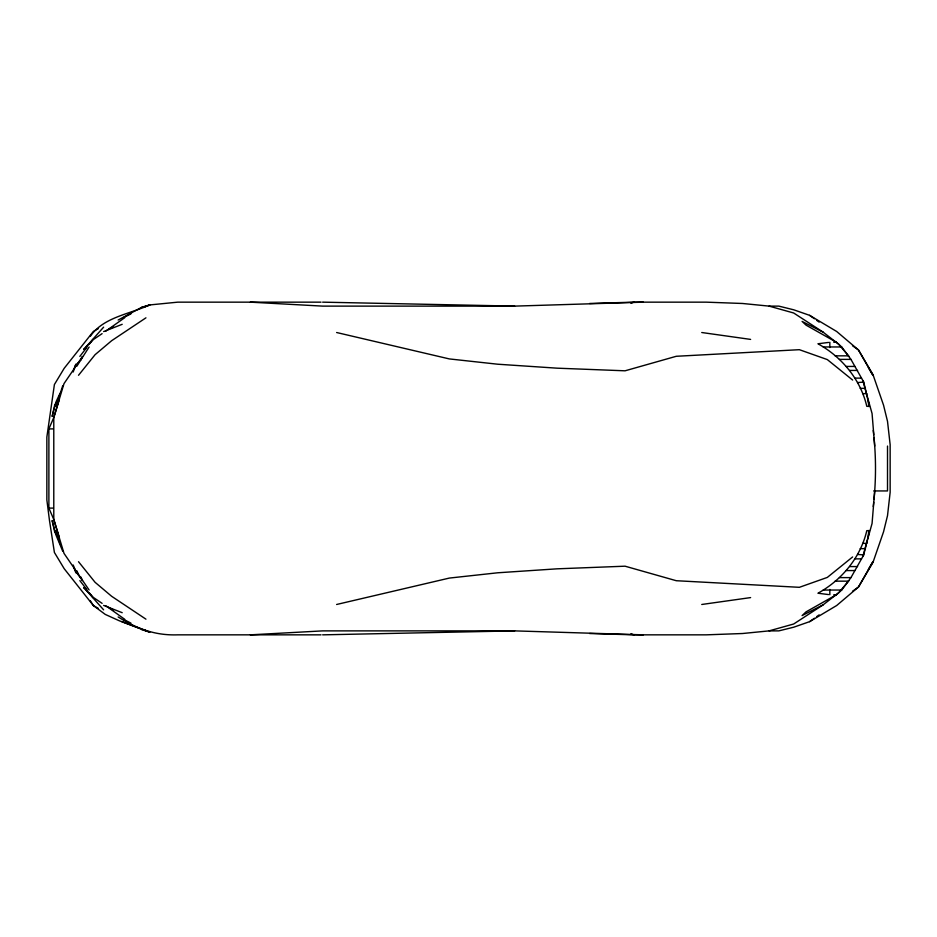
<?xml version="1.0" encoding="UTF-8"?>
<svg xmlns="http://www.w3.org/2000/svg" width="937" height="937" viewBox="0 0 937 937"><rect width="100%" height="100%" fill="white"/><g stroke="black" fill="none" stroke-linecap="round" stroke-linejoin="round"><path stroke-width="1.41" d="M848.969 580.635L838.732 592.711L823.225 604.787L802.095 615.586L806.066 611.861L836.425 594.726L841.707 590.041L850.948 577.614L863.727 554.915L868.318 535.987L868.716 530.6M874.713 490.941L872.066 523.467L862.825 556.496M868.318 535.987L869.431 530.565L866.795 530.682C860.564 557.433 841.836 580.05 817.942 593.226L828.507 594.562M56.044 406.295L62.697 385.845M59.406 399.338L53.784 417.539L48.888 428.9L48.888 508.1L53.784 519.461L59.406 537.662M73.824 369.518L75.897 364.142L73.191 372.001M76.752 366.32L89.097 347.03M60.05 393.294L56.091 401.692L52.132 416.485L54.768 404.702L56.618 402.769M80.605 360.335L82.491 356.493L64.009 383.608L53.784 417.539L53.784 519.461L64.009 553.392L89.097 589.97M868.365 569.403L872.991 561.591L858.468 587.03L836.682 605.513L809.615 621.653L793.78 627.181L778.811 630.882L769.09 630.882L742.514 633.517L706.205 634.841L633.599 634.841L631.011 633.623M90.28 336.348C103.515 316.975 130.032 314.118 149.897 304.794L141.44 307.441L118.144 320.032M79.856 356.4L86.895 347.299M89.53 343.879L93.056 339.323M78.521 375.28L95.07 354.701L111.632 340.717L145.938 317.83M86.274 348.119L83.815 349.396L103.62 327.154M83.815 349.396L93.056 339.78L102.11 333.642M75.897 365.219L78.532 362.49M852.623 556.953L827.324 577.415L799.378 587.312L676.28 580.717L625.061 566.194L557.082 568.829L497.676 572.788L449.385 578.07L336.629 604.482M105.506 331.335L124.738 317.678M809.615 621.653L814.382 618.279M816.771 616.581L819.149 614.895M852.506 591.259L858.468 587.03L872.991 562.364L883.544 531.818L887.515 515.643L890.15 492.265L890.15 444.735L887.515 421.357L883.544 405.182L872.991 374.636L858.468 349.969L836.682 331.487L809.615 315.347L793.78 309.819L778.811 306.118L769.09 306.118L742.514 303.483L706.205 302.159L633.599 302.159L631.011 303.377M823.225 604.787L793.674 624.007L769.09 630.882M98.303 328.641L93.384 331.417L64.196 368.3L54.405 384.533L46.85 437.11L46.85 499.889L49.485 520.515L54.405 552.467L64.196 568.7L93.384 605.583L105.26 614.414L119.292 620.774L140.081 628.622M123.415 317.678L130.957 313.872M144.778 306.879L147.296 305.614M108.903 329.028L113.518 326.755M103.62 331.581L122.197 324.307M141.44 307.441L151.162 304.794L177.737 302.159L321.028 302.159M701.754 604.482L750.607 597.595M828.507 342.438L817.942 343.774C841.836 356.95 860.564 379.567 866.795 406.318L869.431 406.435L863.727 382.085L850.948 359.386L841.707 346.959L836.425 342.274L806.066 325.139L802.095 321.414L823.225 332.213L838.732 344.289L848.969 356.365M857.554 382.565L863.727 382.085M250.355 634.841L322.656 630.882L514.647 630.882L643.321 634.841M589.596 303.483L634.197 302.159M250.355 302.159L322.656 306.118L514.647 306.118L643.321 302.159M322.656 634.841L514.647 630.882M833.789 342.274L836.425 342.274M823.225 346.959L841.707 346.959M835.101 355.837L848.313 355.837M839.447 359.386L850.948 359.386M846.322 366.437L854.907 366.437M849.625 370.431L857.554 370.431M854.907 378.126L861.513 378.126M860.189 388.34L865.472 388.34M862.825 393.657L866.795 393.657M48.888 428.9L53.198 428.9M873.647 490.941L887.515 490.941L887.515 446.059M48.888 508.1L53.198 508.1M862.825 543.343L866.795 543.343M860.189 548.66L865.472 548.66M854.907 558.874L861.513 558.874M849.625 566.569L857.554 566.569M846.322 570.563L854.907 570.563M839.447 577.614L850.948 577.614M835.101 581.163L848.313 581.163M823.225 590.041L841.707 590.041M833.789 594.726L836.425 594.726M321.028 634.841L177.737 634.841C154.933 635.626 137.025 628.692 118.144 616.968M322.656 302.159L514.647 306.118M589.596 633.517L634.197 634.841M857.554 554.435L863.727 554.915M701.754 332.518L750.607 339.405M336.629 332.518L449.385 358.93L497.676 364.212L557.082 368.171L625.061 370.806L676.28 356.283L799.378 349.688L827.324 359.585L852.623 380.047M769.09 306.118L793.674 312.993L823.225 332.213M141.44 629.559L149.897 632.206L121.634 621.536M103.62 605.419L122.197 612.693M105.506 605.665L113.518 610.245M123.415 619.322L130.957 623.128M144.778 630.121L147.296 631.386M103.62 609.846L83.815 587.604L86.274 588.881M98.303 608.359L93.384 605.583L90.28 600.652M124.738 619.322L108.903 607.972M145.938 619.17L111.632 596.283L95.07 582.299L78.521 561.72M102.11 603.358L93.056 597.22L83.815 587.604M809.615 315.347L814.382 318.721M816.771 320.419L819.149 322.105M852.506 345.741L858.468 349.969L872.991 375.409L868.365 367.597M73.191 564.999L75.897 571.781L82.491 580.507L80.605 576.665M56.618 534.231L54.768 532.298L52.132 520.515L56.091 535.308L62.697 551.155M79.856 580.6L86.895 589.701M89.53 593.121L93.056 597.677M76.752 570.68L78.532 574.51M73.824 567.482L75.897 572.858L75.897 571.781M56.044 530.705L60.05 543.706M862.825 380.504L872.066 413.533L874.713 446.059M868.318 401.013L868.716 406.4M829.831 342.274L829.831 347.557M829.831 589.443L829.831 594.726M873.998 437.544A320.665 320.665 0 0 1 873.998 499.456M873.706 502.302A320.665 320.665 0 0 1 873.237 506.554M873.237 430.446A320.665 320.665 0 0 1 873.706 434.698"/></g></svg>
